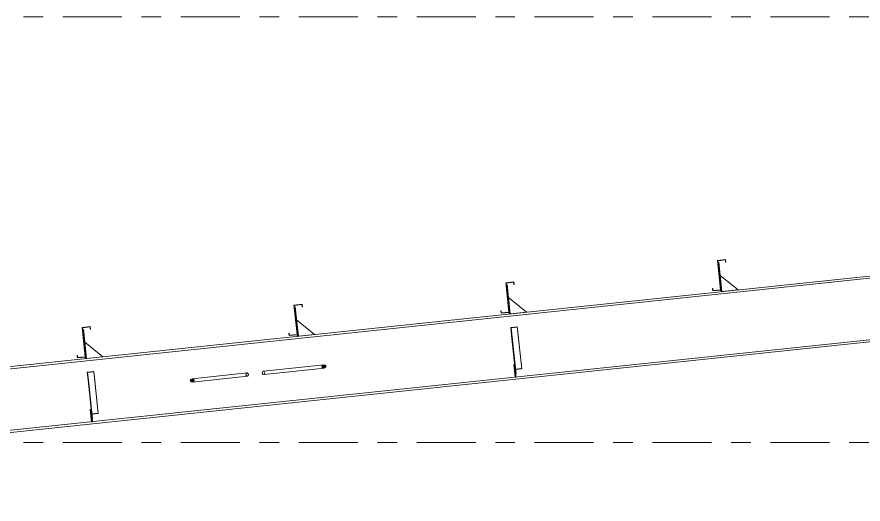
# Model space of a CAD drawing. Header units: millimetres. Extents: x -49 to 773, y -82 to 492.
# Drawn here: x 65.72 to 108.77, y 422.62 to 447.42 of the extents above; entities that cross this region are included whole.
import ezdxf

# ---------------------------------------------------------------- set-up
doc = ezdxf.new("R2010")
doc.units = ezdxf.units.MM
for name, pattern in [('XKITLINE00', [0]), ('XKITLINE02', [4, 2, -2]), ('XKITLINE03', [6, 3, -1, 1, -1])]:
    doc.linetypes.add(name, pattern=pattern)
doc.layers.add('Part', color=2, linetype='Continuous', lineweight=0)
doc.layers.add('S-grid', color=1, linetype='Continuous', lineweight=0)

# ---------------------------------------------------------------- blocks, each defined once
blk = doc.blocks.new('*A314')
at = {"layer": 'Part'}
blk.add_hatch(color=3, dxfattribs=at).paths.add_polyline_path([(69.297, 429.341), (69.628, 429.376), (69.63, 429.355), (69.315, 429.322), (69.358, 428.923), (69.341, 428.921)], flags=17)
blk = doc.blocks.new('*A315')
at = {"layer": 'Part'}
blk.add_hatch(color=3, dxfattribs=at).paths.add_polyline_path([(90.844, 431.614), (91.175, 431.649), (91.178, 431.628), (90.863, 431.594), (90.905, 431.195), (90.888, 431.194)], flags=17)
blk = doc.blocks.new('*A337')
at = {"layer": 'Part'}
blk.add_hatch(color=3, dxfattribs=at).paths.add_polyline_path([(69.042, 431.61), (69.457, 431.653), (69.47, 431.529), (69.455, 431.527), (69.443, 431.637), (69.059, 431.596), (69.216, 430.103), (68.802, 430.059), (68.789, 430.184), (68.804, 430.185), (68.815, 430.076), (69.2, 430.116)], flags=17)
blk = doc.blocks.new('*A338')
at = {"layer": 'Part'}
blk.add_hatch(color=3, dxfattribs=at).paths.add_polyline_path([(79.816, 432.746), (80.23, 432.79), (80.243, 432.665), (80.228, 432.664), (80.217, 432.773), (79.832, 432.733), (79.99, 431.239), (79.576, 431.196), (79.562, 431.32), (79.577, 431.321), (79.589, 431.212), (79.973, 431.253)], flags=17)
blk = doc.blocks.new('*A339')
at = {"layer": 'Part'}
blk.add_hatch(color=3, dxfattribs=at).paths.add_polyline_path([(90.589, 433.882), (91.004, 433.926), (91.017, 433.802), (91.002, 433.8), (90.99, 433.91), (90.606, 433.869), (90.763, 432.376), (90.349, 432.332), (90.336, 432.456), (90.351, 432.458), (90.362, 432.348), (90.747, 432.389)], flags=17)
blk = doc.blocks.new('*A340')
at = {"layer": 'Part'}
blk.add_hatch(color=3, dxfattribs=at).paths.add_polyline_path([(101.363, 435.019), (101.777, 435.062), (101.79, 434.938), (101.776, 434.937), (101.764, 435.046), (101.38, 435.005), (101.537, 433.512), (101.123, 433.468), (101.11, 433.593), (101.124, 433.594), (101.136, 433.485), (101.521, 433.525)], flags=17)
blk = doc.blocks.new('*A342')
at = {"layer": 'Part'}
blk.add_hatch(color=3, dxfattribs=at).paths.add_polyline_path([(81.33, 429.705), (81.409, 429.689), (81.447, 429.633), (81.422, 429.571), (81.348, 429.539), (81.269, 429.555), (81.231, 429.61), (81.256, 429.672)], flags=17)
blk = doc.blocks.new('*A343')
at = {"layer": 'Part'}
blk.add_hatch(color=3, dxfattribs=at).paths.add_polyline_path([(74.629, 428.998), (74.705, 428.981), (74.741, 428.926), (74.717, 428.864), (74.646, 428.832), (74.57, 428.849), (74.533, 428.904), (74.558, 428.966)], flags=17)
blk = doc.blocks.new('*A346')
at = {"layer": 'Part'}
blk.add_hatch(color=3, dxfattribs=at).paths.add_polyline_path([(69.042, 431.61), (69.457, 431.653), (69.47, 431.529), (69.455, 431.527), (69.443, 431.637), (69.059, 431.596), (69.216, 430.103), (68.802, 430.059), (68.789, 430.184), (68.804, 430.185), (68.815, 430.076), (69.2, 430.116)], flags=17)
blk = doc.blocks.new('*A347')
at = {"layer": 'Part'}
blk.add_hatch(color=3, dxfattribs=at).paths.add_polyline_path([(79.816, 432.746), (80.23, 432.79), (80.243, 432.665), (80.228, 432.664), (80.217, 432.773), (79.832, 432.733), (79.99, 431.239), (79.576, 431.196), (79.562, 431.32), (79.577, 431.321), (79.589, 431.212), (79.973, 431.253)], flags=17)
blk = doc.blocks.new('*A348')
at = {"layer": 'Part'}
blk.add_hatch(color=3, dxfattribs=at).paths.add_polyline_path([(90.589, 433.882), (91.004, 433.926), (91.017, 433.802), (91.002, 433.8), (90.99, 433.91), (90.606, 433.869), (90.763, 432.376), (90.349, 432.332), (90.336, 432.456), (90.351, 432.458), (90.362, 432.348), (90.747, 432.389)], flags=17)
blk = doc.blocks.new('*A349')
at = {"layer": 'Part'}
blk.add_hatch(color=3, dxfattribs=at).paths.add_polyline_path([(101.363, 435.019), (101.777, 435.062), (101.79, 434.938), (101.776, 434.937), (101.764, 435.046), (101.38, 435.005), (101.537, 433.512), (101.123, 433.468), (101.11, 433.593), (101.124, 433.594), (101.136, 433.485), (101.521, 433.525)], flags=17)
blk = doc.blocks.new('*A1511')
at = {"layer": 'S-grid', "color": 1, "linetype": 'XKITLINE03', "lineweight": 0}
blk.add_line((2.06, 447.415), (177.939, 447.415), dxfattribs=at)
blk = doc.blocks.new('*A1512')
at = {"layer": 'S-grid', "color": 1, "linetype": 'XKITLINE03', "lineweight": 0}
blk.add_line((2.06, 425.748), (484.241, 425.748), dxfattribs=at)
blk = doc.blocks.new('*A1562')
at = {"layer": 'Part', "color": 2, "linetype": 'XKITLINE00', "lineweight": 0}
for p, q in [((126.179, 436.027), (27.089, 425.576)), ((126.19, 435.92), (27.211, 425.48)), ((126.517, 432.82), (123.763, 432.53)), ((126.529, 432.712), (123.774, 432.422)), ((123.431, 432.495), (37.574, 423.439)), ((123.443, 432.387), (37.585, 423.331)), ((37.243, 423.404), (30.717, 422.716)), ((37.254, 423.296), (30.839, 422.619))]:
    blk.add_line(p, q, dxfattribs=at)
at = {"layer": 'Part', "color": 7, "linetype": 'XKITLINE02', "lineweight": 0}
for p, q in [((126.529, 432.712), (126.179, 436.027)), ((123.763, 432.53), (123.431, 432.495)), ((123.774, 432.422), (123.443, 432.387)), ((123.763, 432.53), (123.448, 432.496)), ((27.089, 425.576), (30.839, 422.619)), ((37.574, 423.439), (37.243, 423.404)), ((37.585, 423.331), (37.254, 423.296))]:
    blk.add_line(p, q, dxfattribs=at)
blk = doc.blocks.new('*A1634')
at = {"layer": 'Part', "color": 2, "linetype": 'XKITLINE00', "lineweight": 0}
for p, q in [((69.297, 429.341), (69.628, 429.376)), ((69.341, 428.921), (69.297, 429.341)), ((69.63, 429.355), (69.315, 429.322)), ((69.315, 429.322), (69.358, 428.923)), ((69.628, 429.376), (69.854, 427.236)), ((69.358, 428.923), (69.341, 428.921)), ((69.341, 428.921), (69.525, 427.175)), ((69.565, 426.954), (69.358, 428.923)), ((69.539, 427.203), (69.854, 427.236)), ((69.549, 426.953), (69.565, 426.954))]:
    blk.add_line(p, q, dxfattribs=at)
at = {"layer": 'Part', "color": 7, "linetype": 'XKITLINE02', "lineweight": 0}
for p, q in [((69.521, 427.214), (69.852, 427.249)), ((69.525, 427.175), (69.549, 426.953))]:
    blk.add_line(p, q, dxfattribs=at)
blk = doc.blocks.new('*A1635')
at = {"layer": 'Part', "color": 7, "linetype": 'XKITLINE02', "lineweight": 0}
for p, q in [((69.549, 426.953), (69.297, 429.341)), ((69.565, 426.954), (69.315, 429.322)), ((69.854, 427.236), (69.628, 429.376)), ((69.521, 427.214), (69.852, 427.249)), ((69.539, 427.203), (69.854, 427.236)), ((69.549, 426.953), (69.565, 426.954))]:
    blk.add_line(p, q, dxfattribs=at)
blk = doc.blocks.new('*A1636')
at = {"layer": 'Part', "color": 7, "linetype": 'XKITLINE02', "lineweight": 0}
for p, q in [((69.498, 427.434), (69.456, 427.43)), ((69.456, 427.43), (69.522, 426.808)), ((69.563, 426.813), (69.498, 427.434)), ((69.509, 426.933), (69.55, 426.937)), ((69.522, 426.808), (69.563, 426.813))]:
    blk.add_line(p, q, dxfattribs=at)
blk = doc.blocks.new('*A1637')
at = {"layer": 'Part', "color": 2, "linetype": 'XKITLINE00', "lineweight": 0}
for p, q in [((69.109, 431.516), (69.068, 431.512)), ((69.266, 430.024), (69.109, 431.516)), ((69.216, 430.103), (69.225, 430.02))]:
    blk.add_line(p, q, dxfattribs=at)
at = {"layer": 'Part', "color": 7, "linetype": 'XKITLINE02', "lineweight": 0}
for p, q in [((69.068, 431.512), (69.216, 430.103)), ((69.225, 430.02), (69.266, 430.024))]:
    blk.add_line(p, q, dxfattribs=at)
blk = doc.blocks.new('*A1638')
at = {"layer": 'Part', "color": 2, "linetype": 'XKITLINE00', "lineweight": 0}
for p, q in [((69.456, 427.43), (69.498, 427.434)), ((69.522, 426.808), (69.456, 427.43)), ((69.525, 427.175), (69.563, 426.813))]:
    blk.add_line(p, q, dxfattribs=at)
at = {"layer": 'Part', "color": 7, "linetype": 'XKITLINE02', "lineweight": 0}
for p, q in [((69.498, 427.434), (69.525, 427.175)), ((69.509, 426.933), (69.55, 426.937)), ((69.563, 426.813), (69.522, 426.808))]:
    blk.add_line(p, q, dxfattribs=at)
blk = doc.blocks.new('*A1639')
at = {"layer": 'Part', "color": 2, "linetype": 'XKITLINE00', "lineweight": 0}
blk.add_line((69.179, 430.853), (70.095, 430.112), dxfattribs=at)
at = {"layer": 'Part', "color": 7, "linetype": 'XKITLINE02', "lineweight": 0}
for p, q in [((69.266, 430.024), (69.179, 430.853)), ((70.095, 430.112), (69.266, 430.024))]:
    blk.add_line(p, q, dxfattribs=at)
blk = doc.blocks.new('*A1640')
at = {"layer": 'Part', "color": 2, "linetype": 'XKITLINE00', "lineweight": 0}
for p, q in [((91.003, 429.703), (91.045, 429.707)), ((91.069, 429.081), (91.003, 429.703)), ((91.072, 429.447), (91.11, 429.086))]:
    blk.add_line(p, q, dxfattribs=at)
at = {"layer": 'Part', "color": 7, "linetype": 'XKITLINE02', "lineweight": 0}
for p, q in [((91.045, 429.707), (91.072, 429.447)), ((91.056, 429.205), (91.097, 429.21)), ((91.11, 429.086), (91.069, 429.081))]:
    blk.add_line(p, q, dxfattribs=at)
blk = doc.blocks.new('*A1641')
at = {"layer": 'Part', "color": 2, "linetype": 'XKITLINE00', "lineweight": 0}
for p, q in [((79.883, 432.653), (79.841, 432.648)), ((80.04, 431.161), (79.883, 432.653)), ((79.99, 431.239), (79.999, 431.156))]:
    blk.add_line(p, q, dxfattribs=at)
at = {"layer": 'Part', "color": 7, "linetype": 'XKITLINE02', "lineweight": 0}
for p, q in [((79.841, 432.648), (79.99, 431.239)), ((79.999, 431.156), (80.04, 431.161))]:
    blk.add_line(p, q, dxfattribs=at)
blk = doc.blocks.new('*A1642')
at = {"layer": 'Part', "color": 2, "linetype": 'XKITLINE00', "lineweight": 0}
blk.add_line((79.953, 431.99), (80.869, 431.248), dxfattribs=at)
at = {"layer": 'Part', "color": 7, "linetype": 'XKITLINE02', "lineweight": 0}
for p, q in [((80.04, 431.161), (79.953, 431.99)), ((80.869, 431.248), (80.04, 431.161))]:
    blk.add_line(p, q, dxfattribs=at)
blk = doc.blocks.new('*A1643')
at = {"layer": 'Part', "color": 7, "linetype": 'XKITLINE02', "lineweight": 0}
for p, q in [((91.045, 429.707), (91.003, 429.703)), ((91.003, 429.703), (91.069, 429.081)), ((91.11, 429.086), (91.045, 429.707)), ((91.056, 429.205), (91.097, 429.21)), ((91.069, 429.081), (91.11, 429.086))]:
    blk.add_line(p, q, dxfattribs=at)
blk = doc.blocks.new('*A1644')
at = {"layer": 'Part', "color": 7, "linetype": 'XKITLINE02', "lineweight": 0}
for p, q in [((91.096, 429.225), (90.844, 431.614)), ((91.112, 429.227), (90.863, 431.594)), ((91.401, 429.509), (91.175, 431.649)), ((91.068, 429.487), (91.4, 429.522)), ((91.086, 429.476), (91.401, 429.509)), ((91.096, 429.225), (91.112, 429.227))]:
    blk.add_line(p, q, dxfattribs=at)
blk = doc.blocks.new('*A1645')
at = {"layer": 'Part', "color": 2, "linetype": 'XKITLINE00', "lineweight": 0}
for p, q in [((90.844, 431.614), (91.175, 431.649)), ((90.888, 431.194), (90.844, 431.614)), ((90.863, 431.594), (91.178, 431.628)), ((91.112, 429.227), (90.863, 431.594)), ((91.175, 431.649), (91.401, 429.509)), ((90.888, 431.194), (90.905, 431.195)), ((90.888, 431.194), (91.072, 429.447)), ((91.086, 429.476), (91.401, 429.509)), ((91.096, 429.225), (91.112, 429.227))]:
    blk.add_line(p, q, dxfattribs=at)
at = {"layer": 'Part', "color": 7, "linetype": 'XKITLINE02', "lineweight": 0}
for p, q in [((91.068, 429.487), (91.4, 429.522)), ((91.072, 429.447), (91.096, 429.225))]:
    blk.add_line(p, q, dxfattribs=at)
blk = doc.blocks.new('*A1646')
at = {"layer": 'Part', "color": 2, "linetype": 'XKITLINE00', "lineweight": 0}
for p, q in [((90.656, 433.789), (90.615, 433.784)), ((90.814, 432.297), (90.656, 433.789)), ((90.763, 432.376), (90.772, 432.293))]:
    blk.add_line(p, q, dxfattribs=at)
at = {"layer": 'Part', "color": 7, "linetype": 'XKITLINE02', "lineweight": 0}
for p, q in [((90.615, 433.784), (90.763, 432.376)), ((90.772, 432.293), (90.814, 432.297))]:
    blk.add_line(p, q, dxfattribs=at)
blk = doc.blocks.new('*A1647')
at = {"layer": 'Part', "color": 2, "linetype": 'XKITLINE00', "lineweight": 0}
blk.add_line((90.726, 433.126), (91.642, 432.385), dxfattribs=at)
at = {"layer": 'Part', "color": 7, "linetype": 'XKITLINE02', "lineweight": 0}
for p, q in [((90.814, 432.297), (90.726, 433.126)), ((91.642, 432.385), (90.814, 432.297))]:
    blk.add_line(p, q, dxfattribs=at)
blk = doc.blocks.new('*A1650')
at = {"layer": 'Part', "color": 2, "linetype": 'XKITLINE00', "lineweight": 0}
for p, q in [((101.43, 434.925), (101.388, 434.921)), ((101.587, 433.433), (101.43, 434.925)), ((101.537, 433.512), (101.546, 433.429))]:
    blk.add_line(p, q, dxfattribs=at)
at = {"layer": 'Part', "color": 7, "linetype": 'XKITLINE02', "lineweight": 0}
for p, q in [((101.388, 434.921), (101.537, 433.512)), ((101.546, 433.429), (101.587, 433.433))]:
    blk.add_line(p, q, dxfattribs=at)
blk = doc.blocks.new('*A1651')
at = {"layer": 'Part', "color": 2, "linetype": 'XKITLINE00', "lineweight": 0}
blk.add_line((102.416, 433.521), (101.5, 434.262), dxfattribs=at)
at = {"layer": 'Part', "color": 7, "linetype": 'XKITLINE02', "lineweight": 0}
for p, q in [((101.5, 434.262), (101.587, 433.433)), ((101.587, 433.433), (102.416, 433.521))]:
    blk.add_line(p, q, dxfattribs=at)
blk = doc.blocks.new('*A1704')
at = {"layer": 'Part', "color": 2, "linetype": 'XKITLINE00', "lineweight": 0}
for p, q in [((69.042, 431.61), (69.457, 431.653)), ((69.2, 430.116), (69.042, 431.61)), ((69.443, 431.637), (69.059, 431.596)), ((69.059, 431.596), (69.216, 430.103)), ((69.455, 431.527), (69.443, 431.637)), ((69.47, 431.529), (69.455, 431.527)), ((69.457, 431.653), (69.47, 431.529)), ((68.789, 430.184), (68.804, 430.185)), ((68.802, 430.059), (68.789, 430.184)), ((69.216, 430.103), (68.802, 430.059)), ((68.804, 430.185), (68.815, 430.076)), ((68.815, 430.076), (69.2, 430.116))]:
    blk.add_line(p, q, dxfattribs=at)
blk = doc.blocks.new('*A1705')
at = {"layer": 'Part', "color": 2, "linetype": 'XKITLINE00', "lineweight": 0}
for p, q in [((79.816, 432.746), (80.23, 432.79)), ((79.973, 431.253), (79.816, 432.746)), ((80.217, 432.773), (79.832, 432.733)), ((79.832, 432.733), (79.99, 431.239)), ((80.228, 432.664), (80.217, 432.773)), ((80.243, 432.665), (80.228, 432.664)), ((80.23, 432.79), (80.243, 432.665)), ((79.562, 431.32), (79.577, 431.321)), ((79.576, 431.196), (79.562, 431.32)), ((79.577, 431.321), (79.589, 431.212)), ((79.99, 431.239), (79.576, 431.196)), ((79.589, 431.212), (79.973, 431.253))]:
    blk.add_line(p, q, dxfattribs=at)
blk = doc.blocks.new('*A1706')
at = {"layer": 'Part', "color": 2, "linetype": 'XKITLINE00', "lineweight": 0}
for p, q in [((90.589, 433.882), (91.004, 433.926)), ((90.99, 433.91), (90.606, 433.869)), ((91.002, 433.8), (90.99, 433.91)), ((91.004, 433.926), (91.017, 433.802)), ((90.747, 432.389), (90.589, 433.882)), ((90.606, 433.869), (90.763, 432.376)), ((91.017, 433.802), (91.002, 433.8)), ((90.336, 432.456), (90.351, 432.458)), ((90.349, 432.332), (90.336, 432.456)), ((90.763, 432.376), (90.349, 432.332)), ((90.351, 432.458), (90.362, 432.348)), ((90.362, 432.348), (90.747, 432.389))]:
    blk.add_line(p, q, dxfattribs=at)
blk = doc.blocks.new('*A1707')
at = {"layer": 'Part', "color": 2, "linetype": 'XKITLINE00', "lineweight": 0}
for p, q in [((101.363, 435.019), (101.777, 435.062)), ((101.521, 433.525), (101.363, 435.019)), ((101.764, 435.046), (101.38, 435.005)), ((101.38, 435.005), (101.537, 433.512)), ((101.776, 434.937), (101.764, 435.046)), ((101.79, 434.938), (101.776, 434.937)), ((101.777, 435.062), (101.79, 434.938)), ((101.11, 433.593), (101.124, 433.594)), ((101.123, 433.468), (101.11, 433.593)), ((101.537, 433.512), (101.123, 433.468)), ((101.124, 433.594), (101.136, 433.485)), ((101.136, 433.485), (101.521, 433.525))]:
    blk.add_line(p, q, dxfattribs=at)
blk = doc.blocks.new('*A1709')
at = {"layer": 'Part', "color": 2, "linetype": 'XKITLINE00', "lineweight": 0}
for p, q in [((81.33, 429.705), (78.926, 429.451)), ((81.256, 429.672), (81.231, 429.61)), ((81.231, 429.61), (81.269, 429.555)), ((81.33, 429.705), (81.256, 429.672)), ((81.409, 429.689), (81.33, 429.705)), ((81.447, 429.633), (81.409, 429.689)), ((81.422, 429.571), (81.447, 429.633)), ((81.348, 429.539), (78.943, 429.285)), ((81.269, 429.555), (81.348, 429.539)), ((81.348, 429.539), (81.422, 429.571))]:
    blk.add_line(p, q, dxfattribs=at)
at = {"layer": 'Part', "color": 7, "linetype": 'XKITLINE02', "lineweight": 0}
for p, q in [((78.204, 429.291), (78.217, 429.352)), ((78.229, 429.235), (78.204, 429.291)), ((78.217, 429.352), (78.259, 429.381)), ((78.277, 429.215), (78.229, 429.235)), ((78.926, 429.451), (78.259, 429.381)), ((78.259, 429.381), (78.307, 429.361)), ((78.943, 429.285), (78.277, 429.215)), ((78.319, 429.244), (78.277, 429.215)), ((78.307, 429.361), (78.331, 429.305)), ((78.331, 429.305), (78.319, 429.244))]:
    blk.add_line(p, q, dxfattribs=at)
blk = doc.blocks.new('*A1710')
at = {"layer": 'Part', "color": 2, "linetype": 'XKITLINE00', "lineweight": 0}
for p, q in [((76.801, 429.227), (74.629, 428.998)), ((74.558, 428.966), (74.533, 428.904)), ((74.533, 428.904), (74.57, 428.849)), ((74.629, 428.998), (74.558, 428.966)), ((74.57, 428.849), (74.646, 428.832)), ((74.705, 428.981), (74.629, 428.998)), ((76.819, 429.061), (74.646, 428.832)), ((74.646, 428.832), (74.717, 428.864)), ((74.741, 428.926), (74.705, 428.981)), ((74.717, 428.864), (74.741, 428.926))]:
    blk.add_line(p, q, dxfattribs=at)
at = {"layer": 'Part', "color": 7, "linetype": 'XKITLINE02', "lineweight": 0}
for p, q in [((77.427, 429.293), (76.801, 429.227)), ((77.37, 429.203), (77.383, 429.264)), ((77.395, 429.147), (77.37, 429.203)), ((77.383, 429.264), (77.427, 429.293)), ((77.427, 429.293), (77.476, 429.274)), ((77.476, 429.274), (77.502, 429.217)), ((77.502, 429.217), (77.488, 429.156)), ((77.444, 429.127), (76.819, 429.061)), ((77.444, 429.127), (77.395, 429.147)), ((77.488, 429.156), (77.444, 429.127))]:
    blk.add_line(p, q, dxfattribs=at)
blk = doc.blocks.new('*A1713')
at = {"layer": 'Part', "color": 2, "linetype": 'XKITLINE00', "lineweight": 0}
for p, q in [((69.042, 431.61), (69.457, 431.653)), ((69.2, 430.116), (69.042, 431.61)), ((69.443, 431.637), (69.059, 431.596)), ((69.059, 431.596), (69.216, 430.103)), ((69.455, 431.527), (69.443, 431.637)), ((69.47, 431.529), (69.455, 431.527)), ((69.457, 431.653), (69.47, 431.529)), ((68.789, 430.184), (68.804, 430.185)), ((68.802, 430.059), (68.789, 430.184)), ((69.216, 430.103), (68.802, 430.059)), ((68.804, 430.185), (68.815, 430.076)), ((68.815, 430.076), (69.2, 430.116))]:
    blk.add_line(p, q, dxfattribs=at)
blk = doc.blocks.new('*A1714')
at = {"layer": 'Part', "color": 2, "linetype": 'XKITLINE00', "lineweight": 0}
for p, q in [((79.816, 432.746), (80.23, 432.79)), ((79.973, 431.253), (79.816, 432.746)), ((80.217, 432.773), (79.832, 432.733)), ((79.832, 432.733), (79.99, 431.239)), ((80.228, 432.664), (80.217, 432.773)), ((80.243, 432.665), (80.228, 432.664)), ((80.23, 432.79), (80.243, 432.665)), ((79.562, 431.32), (79.577, 431.321)), ((79.576, 431.196), (79.562, 431.32)), ((79.577, 431.321), (79.589, 431.212)), ((79.99, 431.239), (79.576, 431.196)), ((79.589, 431.212), (79.973, 431.253))]:
    blk.add_line(p, q, dxfattribs=at)
blk = doc.blocks.new('*A1715')
at = {"layer": 'Part', "color": 2, "linetype": 'XKITLINE00', "lineweight": 0}
for p, q in [((90.589, 433.882), (91.004, 433.926)), ((90.99, 433.91), (90.606, 433.869)), ((91.002, 433.8), (90.99, 433.91)), ((91.004, 433.926), (91.017, 433.802)), ((90.747, 432.389), (90.589, 433.882)), ((90.606, 433.869), (90.763, 432.376)), ((91.017, 433.802), (91.002, 433.8)), ((90.336, 432.456), (90.351, 432.458)), ((90.349, 432.332), (90.336, 432.456)), ((90.763, 432.376), (90.349, 432.332)), ((90.351, 432.458), (90.362, 432.348)), ((90.362, 432.348), (90.747, 432.389))]:
    blk.add_line(p, q, dxfattribs=at)
blk = doc.blocks.new('*A1716')
at = {"layer": 'Part', "color": 2, "linetype": 'XKITLINE00', "lineweight": 0}
for p, q in [((101.363, 435.019), (101.777, 435.062)), ((101.521, 433.525), (101.363, 435.019)), ((101.764, 435.046), (101.38, 435.005)), ((101.38, 435.005), (101.537, 433.512)), ((101.776, 434.937), (101.764, 435.046)), ((101.79, 434.938), (101.776, 434.937)), ((101.777, 435.062), (101.79, 434.938)), ((101.11, 433.593), (101.124, 433.594)), ((101.123, 433.468), (101.11, 433.593)), ((101.537, 433.512), (101.123, 433.468)), ((101.124, 433.594), (101.136, 433.485)), ((101.136, 433.485), (101.521, 433.525))]:
    blk.add_line(p, q, dxfattribs=at)

msp = doc.modelspace()

# ---------------------------------------------------------------- block references
at = {"lineweight": 0}
for name in ['*A1511', '*A1562', '*A340', '*A349', '*A1707', '*A1716', '*A1650', '*A339', '*A348', '*A1706', '*A1715', '*A1651', '*A1646', '*A1647', '*A338', '*A347', '*A1705', '*A1714', '*A1641', '*A1642', '*A337', '*A346', '*A1704', '*A1713', '*A1637', '*A315', '*A1644', '*A1645', '*A1639', '*A1709', '*A342', '*A1640', '*A1643', '*A314', '*A1634', '*A1635', '*A1710', '*A343', '*A1512', '*A1636', '*A1638']:
    msp.add_blockref(name, (0, 0), dxfattribs=at)

doc.saveas('drawing.dxf')
